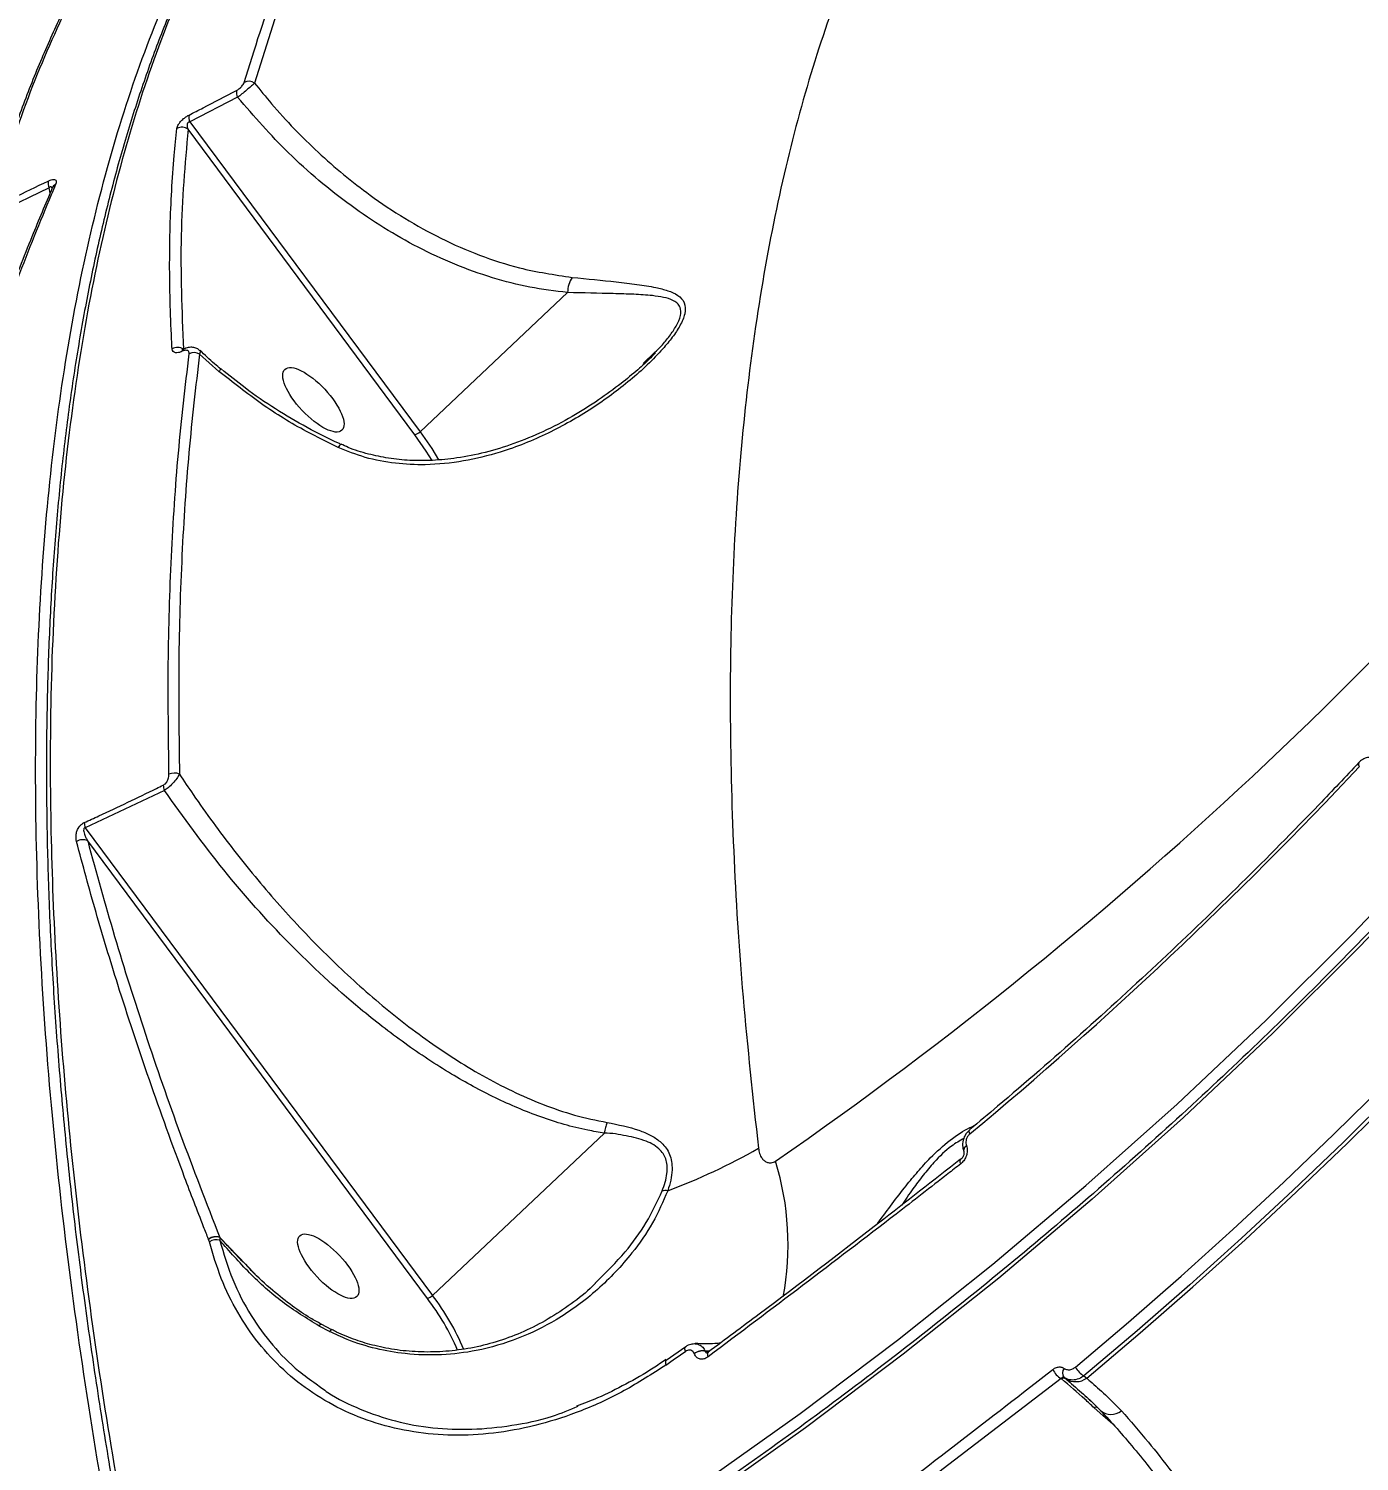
# Model space of a CAD drawing. Header units: millimetres. Extents: x -7245 to 6306, y -6696 to 5973.
# Drawn here: x 1907 to 2055.8, y -2279.6 to -2119.4 of the extents above; entities that cross this region are included whole.
import ezdxf

# ---------------------------------------------------------------- set-up
doc = ezdxf.new("R2010")
doc.units = ezdxf.units.MM
for name, color, linetype in [('DIKOM_ОБЪЕКТ', 7, 'Continuous'), ('DIKOM_РАЗМЕР_ЗОНА', 7, 'Continuous'), ('DIKOM_РАЗМЕР_ОБЪЕКТА', 7, 'Continuous')]:
    doc.layers.add(name, color=color, linetype=linetype)
doc.styles.add('style1', font='arial.ttf', dxfattribs={"width": 0.8})
doc.dimstyles.new('1-50', dxfattribs={"dimtxt": 300, "dimasz": 200, "dimexe": 100, "dimexo": 0, "dimgap": 100, "dimtad": 1, "dimtxsty": 'style1', "dimcen": 200, "dimclrd": 7, "dimclre": 7, "dimclrt": 7, "dimadec": 1, "dimazin": 2, "dimtfac": 1, "dimtmove": 0, "dimatfit": 2, "dimfxl": 0, "dimlwd": 25, "dimlwe": 18, "dimarcsym": 0})

# ---------------------------------------------------------------- blocks, each defined once
blk = doc.blocks.new('*D10')
at = {"layer": 'Defpoints', "color": 0, "transparency": 16777216}
for p in [(-4365.71, 2792.53), (4306.16, 475.6), (4306.16, -5965.27)]:
    blk.add_point(p, dxfattribs=at)
at = {"layer": 'DIKOM_РАЗМЕР_ОБЪЕКТА', "color": 7, "lineweight": 18, "transparency": 16777216}
for p, q in [((-4365.71, 2792.53), (-4365.71, -6065.27)), ((4306.16, 475.6), (4306.16, -6065.27))]:
    blk.add_line(p, q, dxfattribs=at)
at = {"layer": 'DIKOM_РАЗМЕР_ОБЪЕКТА', "color": 7, "lineweight": 25, "transparency": 16777216}
blk.add_line((-4165.71, -5965.27), (4106.16, -5965.27), dxfattribs=at)
at = {"layer": 'DIKOM_РАЗМЕР_ОБЪЕКТА', "color": 7, "transparency": 16777216}
for points in [[(-4165.71, -5931.93), (-4165.71, -5998.6), (-4365.71, -5965.27)], [(4106.16, -5931.93), (4106.16, -5998.6), (4306.16, -5965.27)]]:
    blk.add_solid(points, dxfattribs=at)
at = {"layer": 'DIKOM_РАЗМЕР_ОБЪЕКТА', "color": 7, "transparency": 16777216, "insert": (-85.78, -5712.1), "char_height": 300, "attachment_point": 5, "style": 'style1'}
blk.add_mtext('8650', dxfattribs=at)
blk = doc.blocks.new('*D12')
at = {"layer": 'Defpoints', "color": 0, "transparency": 16777216}
for p in [(-5865.71, 123.34), (6306.18, -91.92), (6306.18, -6596.14)]:
    blk.add_point(p, dxfattribs=at)
at = {"layer": 'DIKOM_РАЗМЕР_ЗОНА', "color": 7, "lineweight": 18, "transparency": 16777216}
for p, q in [((-5865.71, 123.34), (-5865.71, -6696.14)), ((6306.18, -91.92), (6306.18, -6696.14))]:
    blk.add_line(p, q, dxfattribs=at)
at = {"layer": 'DIKOM_РАЗМЕР_ЗОНА', "color": 7, "lineweight": 25, "transparency": 16777216}
blk.add_line((-5665.71, -6596.14), (6106.18, -6596.14), dxfattribs=at)
at = {"layer": 'DIKOM_РАЗМЕР_ЗОНА', "color": 7, "transparency": 16777216}
for points in [[(-5665.71, -6562.81), (-5665.71, -6629.48), (-5865.71, -6596.14)], [(6106.18, -6562.81), (6106.18, -6629.48), (6306.18, -6596.14)]]:
    blk.add_solid(points, dxfattribs=at)
at = {"layer": 'DIKOM_РАЗМЕР_ЗОНА', "color": 7, "transparency": 16777216, "insert": (-71.19, -6342.97), "char_height": 300, "attachment_point": 5, "style": 'style1'}
blk.add_mtext('12150', dxfattribs=at)

msp = doc.modelspace()

# ---------------------------------------------------------------- linework, layer by layer
at = {"layer": 'DIKOM_ОБЪЕКТ', "color": 7, "linetype": 'Continuous', "lineweight": 15}
for p, q in [((1930.349, -2127.047), (1925.017, -2129.804)), ((1925.017, -2129.804), (1950.755, -2164.464)), ((1950.185, -2164.8), (1924.809, -2130.627)), ((1909.279, -2137.167), (1903.666, -2139.866)), ((1909.368, -2137.786), (1909.279, -2137.167)), ((1950.755, -2164.464), (1967.265, -2148.891)), ((1924.31, -2155.224), (1924.301, -2155.229)), ((1975.735, -2156.831), (1977.037, -2155.564)), ((1928.261, -2157.702), (1926.091, -2155.775)), ((1922.156, -2204.586), (1913.312, -2208.773)), ((1913.312, -2208.773), (1952.146, -2261.069)), ((1951.576, -2261.406), (1913.575, -2210.231)), ((1952.146, -2261.069), (1971.381, -2242.925)), ((2011.584, -2244.957), (2011.591, -2244.977)), ((2011.885, -2244.316), (2011.893, -2244.337)), ((2011.247, -2245.861), (2011.259, -2245.851)), ((1927.108, -2254.822), (1927.094, -2254.789)), ((1927.195, -2255.081), (1927.108, -2254.822)), ((1928.347, -2254.586), (1928.366, -2254.613)), ((1928.347, -2254.586), (1932.312, -2258.69)), ((1928.366, -2254.613), (1928.354, -2254.907)), ((1928.366, -2254.613), (1929.118, -2255.407)), ((1970.366, -2259.694), (1970.488, -2259.566)), ((1940.647, -2265.124), (1939.465, -2264.504)), ((1940.874, -2264.916), (1939.696, -2264.288)), ((1980.481, -2266.828), (1978.291, -2268.353)), ((1981.447, -2267.61), (1981.439, -2267.589)), ((1983.178, -2267.289), (1982.664, -2267.3)), ((1982.664, -2267.3), (1982.672, -2267.321)), ((1982.672, -2267.321), (1983.024, -2267.404)), ((1983.004, -2267.449), (1983.017, -2267.439)), ((1978.297, -2268.348), (1978.29, -2268.354)), ((2022.485, -2270.369), (1993.979, -2292.182)), ((2022.541, -2270.417), (2022.485, -2270.369)), ((2025.04, -2270.074), (2025.342, -2270.33)), ((2027.148, -2274.522), (2026.173, -2273.647)), ((2028.261, -2275.463), (2027.148, -2274.522))]:
    msp.add_line(p, q, dxfattribs=at)
at = {"layer": 'DIKOM_ОБЪЕКТ', "color": 7, "linetype": 'Continuous', "lineweight": 15, "flags": 128}
for points in [[(1923.817, -2316.719), (1935.861, -2310.473), (1947.73, -2303.89), (1959.416, -2296.975), (1970.911, -2289.733), (1982.207, -2282.167), (1993.298, -2274.285), (2004.175, -2266.089), (2014.833, -2257.586), (2025.263, -2248.781), (2035.459, -2239.68), (2045.414, -2230.29), (2055.122, -2220.615), (2064.577, -2210.663), (2073.772, -2200.44), (2082.701, -2189.953), (2091.358, -2179.208), (2099.738, -2168.214), (2107.835, -2156.975), (2115.644, -2145.501), (2123.159, -2133.798), (2130.377, -2121.875)], [(2131.395, -2123.012), (2124.156, -2134.971), (2116.617, -2146.708), (2108.785, -2158.217), (2100.663, -2169.49), (2092.258, -2180.518), (2083.575, -2191.294), (2074.619, -2201.813), (2065.396, -2212.067), (2055.913, -2222.049), (2046.176, -2231.753), (2036.191, -2241.172), (2025.964, -2250.3), (2015.502, -2259.132), (2004.813, -2267.661), (1993.902, -2275.88), (1982.778, -2283.787), (1971.447, -2291.376), (1959.918, -2298.64), (1948.197, -2305.575), (1936.292, -2312.178), (1924.212, -2318.443)], [(1952.109, -2167.682), (1951.458, -2166.63), (1950.185, -2164.8)], [(1950.755, -2164.464), (1952.067, -2166.352), (1952.837, -2167.603)], [(2055.782, -2201.488), (2055.792, -2201.476), (2055.793, -2201.476)], [(2024.095, -2269.086), (2030.035, -2264.055), (2035.902, -2258.93), (2041.693, -2253.712), (2047.409, -2248.402), (2053.047, -2243.003), (2058.608, -2237.512), (2064.088, -2231.933), (2069.488, -2226.267)], [(2070.535, -2227.16), (2065.123, -2232.839), (2059.63, -2238.43), (2054.058, -2243.932), (2048.407, -2249.345), (2042.678, -2254.667), (2036.874, -2259.896), (2030.994, -2265.032), (2025.04, -2270.074)], [(2025.342, -2270.33), (2031.327, -2265.264), (2037.237, -2260.104), (2043.072, -2254.848), (2048.829, -2249.5), (2054.508, -2244.06), (2060.108, -2238.53), (2065.628, -2232.909), (2071.066, -2227.2)], [(2012.275, -2243.015), (2012.231, -2242.892), (2012.207, -2242.78), (2012.203, -2242.683), (2012.218, -2242.604), (2012.254, -2242.545), (2012.268, -2242.53)], [(2011.885, -2244.316), (2011.771, -2244.419), (2011.679, -2244.527), (2011.613, -2244.636), (2011.574, -2244.745), (2011.562, -2244.85), (2011.58, -2244.946), (2011.583, -2244.954)], [(2011.893, -2244.337), (2011.779, -2244.44), (2011.687, -2244.548), (2011.621, -2244.657), (2011.581, -2244.766), (2011.57, -2244.87), (2011.588, -2244.967), (2011.593, -2244.981)], [(2011.244, -2246.359), (2011.2, -2246.215), (2011.18, -2246.088), (2011.186, -2245.98), (2011.217, -2245.897), (2011.247, -2245.861)], [(1939.465, -2264.504), (1939.585, -2264.365), (1939.665, -2264.303), (1939.69, -2264.304)], [(1980.451, -2267.34), (1980.415, -2267.212), (1980.397, -2267.095), (1980.398, -2266.994), (1980.418, -2266.912), (1980.456, -2266.851), (1980.481, -2266.829)], [(1983.009, -2267.94), (1982.964, -2267.798), (1982.943, -2267.671), (1982.947, -2267.566), (1982.975, -2267.485), (1983.004, -2267.449)], [(1978.29, -2268.354), (1978.265, -2268.376), (1978.227, -2268.437), (1978.207, -2268.52), (1978.205, -2268.621), (1978.223, -2268.737), (1978.258, -2268.866)]]:
    msp.add_lwpolyline(points, dxfattribs=at)
at = {"layer": 'DIKOM_ОБЪЕКТ', "color": 7, "linetype": 'Continuous', "lineweight": 15}
for centre, radius, start, end in [((1931.432, -2126.493), 1.216, 169.85524, 207.1159), ((1931.596, -2126.38), 1.128, 55.40743, 116.69729), ((1926.124, -2129.263), 1.232, 169.01225, 206.06868), ((1924.112, -2131.491), 1.109, 51.10402, 119.40877), ((1910.539, -2136.547), 1.404, 174.38904, 206.20477), ((1910.209, -2137.419), 0.651, 109.68253, 158.37298), ((1970.571, -2148.959), 3.306, 147.60618, 178.82177), ((1721.003, -1857.421), 472.954, 304.74251, 321.91374), ((1923.63, -2156.168), 1.141, 54.86862, 122.10285), ((1924.453, -2155.495), 0.306, 119.61134, 173.93088), ((1925.473, -2156.814), 1.21, 59.24977, 116.70805), ((1929.86, -2158.953), 2.03, 132.25271, 141.96451), ((1949.854, -2163.589), 1.256, 285.28104, 315.84673), ((1942.145, -2166.41), 0.575, 111.50465, 160.20555), ((1701.196, -1869.588), 486.022, 309.79552, 316.86147), ((2056.171, -2201.645), 0.419, 158.02191, 219.60584), ((1923.278, -2203.991), 1.353, 65.42143, 116.81331), ((1923.616, -2203.966), 1.586, 181.14334, 203.00812), ((1914.785, -2208.188), 1.586, 179.58716, 201.67426), ((1913.014, -2211.297), 1.204, 62.22396, 124.93143), ((1955.104, -2186.169), 67.372, 290.29286, 299.83109), ((1960.118, -2255.387), 31.815, 349.44045, 17.05136), ((1978.274, -2251.408), 2.057, 84.53659, 101.69717), ((1927.899, -2255.785), 1.28, 69.5123, 128.91665), ((1927.916, -2255.786), 1.257, 68.9818, 129.95341), ((1927.972, -2256.313), 1.457, 74.78978, 122.23834), ((1951.246, -2260.195), 1.255, 285.25166, 315.85513), ((1930.445, -2277.588), 26.616, 22.96361, 37.44492), ((1930.096, -2277.906), 27.743, 22.86702, 37.36382), ((1769.64, -1966.704), 367.184, 304.62189, 305.03877), ((1982.378, -2268.83), 1.556, 79.41723, 127.12845), ((1982.386, -2268.85), 1.556, 79.41621, 127.13445), ((2023.446, -2268.57), 2.04, 202.6757, 241.88913), ((2023.481, -2269.743), 0.839, 142.89861, 218.00913), ((2026.016, -2268.194), 2.117, 204.8978, 242.57309), ((2022.775, -2270.769), 0.422, 58.09836, 123.57614), ((2024.11, -2268.599), 2.125, 238.45767, 305.45648), ((2026.412, -2274.042), 0.461, 74.79527, 121.1886), ((2028.079, -2272.504), 1.876, 230.63093, 307.49492), ((2027.41, -2274.966), 0.515, 96.17798, 120.57292)]:
    msp.add_arc(centre, radius, start, end, dxfattribs=at)
for centre in [(1938.831, -2160.888), (1940.498, -2257.808)]:
    msp.add_ellipse(centre, major_axis=(-3.188, 3.408), ratio=0.3710053, dxfattribs=at)
for points, knots in [([(2025.64, -2074.423), (2025.299, -2074.656), (2022.428, -2076.622), (2017.593, -2081.46), (2011.34, -2088.843), (2005.879, -2097.252), (2001.109, -2106.431), (1996.908, -2116.657), (1993.312, -2127.923), (1990.349, -2140.213), (1988.099, -2153.174), (1986.539, -2166.72), (1985.634, -2180.764), (1985.355, -2195.605), (1985.746, -2211.236), (1986.76, -2227.577), (1987.999, -2238.937), (1988.618, -2244.614)], [0, 0, 0, 0, 0.0100145, 0.0842908, 0.1585674, 0.2283289, 0.2981452, 0.3679083, 0.4397027, 0.5115564, 0.5833529, 0.6518533, 0.7204029, 0.7889036, 0.8592499, 0.92965, 1, 1, 1, 1]), ([(1931.089, -2125.373), (1932.255, -2121.619), (1934.587, -2114.111), (1938.904, -2103.943), (1943.772, -2094.533), (1947.551, -2089.064), (1949.441, -2086.329)], [0, 0, 0, 0, 0.2486135, 0.4972317, 0.7486182, 1, 1, 1, 1]), ([(1950.554, -2086.455), (1948.687, -2089.156), (1944.955, -2094.557), (1940.103, -2103.903), (1935.768, -2114.081), (1933.413, -2121.662), (1932.236, -2125.452)], [0, 0, 0, 0, 0.2486174, 0.4972314, 0.7486161, 1, 1, 1, 1]), ([(1940.694, -2087.708), (1939.892, -2088.625), (1938.003, -2090.788), (1935.213, -2094.51), (1932.293, -2098.827), (1929.533, -2103.428), (1926.928, -2108.305), (1924.481, -2113.454), (1922.202, -2118.857), (1920.101, -2124.494), (1918.183, -2130.348), (1916.447, -2136.419), (1914.894, -2142.706), (1913.521, -2149.214), (1912.328, -2155.941), (1911.314, -2162.891), (1910.48, -2170.065), (1909.824, -2177.465), (1909.348, -2185.095), (1909.051, -2192.952), (1908.934, -2201.013), (1908.998, -2209.246), (1909.244, -2217.623), (1909.671, -2226.137), (1910.277, -2234.791), (1911.064, -2243.588), (1912.03, -2252.532), (1913.175, -2261.622), (1914.501, -2270.865), (1916.007, -2280.26), (1917.693, -2289.811), (1919.567, -2299.524), (1921.456, -2308.673), (1922.801, -2314.629), (1923.394, -2317.256)], [0, 0, 0, 0, 0.0231611, 0.0545919, 0.0861076, 0.1177409, 0.1495263, 0.1814959, 0.2135462, 0.2454622, 0.2772315, 0.308889, 0.3404679, 0.3720033, 0.4035298, 0.435078, 0.4666768, 0.4983589, 0.530162, 0.5621207, 0.5942021, 0.6261996, 0.6580172, 0.6897031, 0.7212945, 0.7528271, 0.7843362, 0.8158578, 0.8474164, 0.879047, 0.9107883, 0.9426728, 0.9747157, 1, 1, 1, 1]), ([(1941.011, -2087.631), (1939.289, -2089.628), (1935.318, -2094.234), (1929.916, -2102.805), (1924.739, -2112.977), (1920.347, -2124.144), (1916.697, -2136.18), (1913.735, -2149.293), (1911.5, -2163.482), (1910.019, -2178.72), (1909.354, -2193.999), (1909.376, -2209.129), (1909.958, -2223.95), (1911.104, -2239.342), (1912.818, -2255.271), (1915.08, -2271.564), (1917.876, -2288.138), (1920.805, -2303.171), (1922.945, -2312.798), (1923.817, -2316.719)], [0, 0, 0, 0, 0.0504778, 0.1164314, 0.1823315, 0.2463716, 0.3104617, 0.3745018, 0.4404027, 0.5063561, 0.5722562, 0.6279906, 0.6837919, 0.7395917, 0.7959206, 0.8522516, 0.9071602, 0.9621955, 1, 1, 1, 1]), ([(1921.971, -2316.61), (1921.106, -2312.693), (1918.775, -2302.142), (1915.561, -2285.305), (1912.515, -2266.281), (1910.18, -2247.637), (1908.582, -2229.448), (1907.749, -2211.792), (1907.697, -2195.058), (1908.41, -2179.28), (1909.851, -2164.475), (1912.045, -2150.398), (1915.017, -2137.134), (1918.775, -2124.75), (1923.233, -2113.509), (1928.381, -2103.464), (1933.712, -2095.029), (1937.648, -2090.435), (1939.403, -2088.386)], [0, 0, 0, 0, 0.0379037, 0.1021125, 0.1663711, 0.23058, 0.2966556, 0.3627828, 0.4288568, 0.4930665, 0.5573248, 0.6215345, 0.6876088, 0.7537363, 0.8198103, 0.8840189, 0.9482767, 1, 1, 1, 1]), ([(1921.092, -2100.345), (1920.221, -2101.537), (1918.335, -2104.118), (1915.633, -2108.407), (1912.951, -2113.136), (1910.447, -2118.12), (1908.115, -2123.347), (1905.958, -2128.835), (1904.081, -2134.18), (1903.005, -2137.808), (1902.525, -2139.428)], [0, 0, 0, 0, 0.1119825, 0.2426322, 0.3732214, 0.50348, 0.6334544, 0.7637394, 0.894486, 1, 1, 1, 1]), ([(1921.409, -2100.065), (1919.531, -2102.753), (1915.774, -2108.128), (1910.886, -2117.439), (1906.514, -2127.582), (1904.136, -2135.143), (1902.947, -2138.923)], [0, 0, 0, 0, 0.2486162, 0.4972319, 0.7486143, 1, 1, 1, 1]), ([(2131.249, -2122.642), (2130.111, -2124.563), (2126.809, -2130.136), (2121.152, -2139.224), (2114.197, -2149.84), (2106.997, -2160.263), (2099.56, -2170.489), (2091.886, -2180.512), (2083.982, -2190.326), (2075.853, -2199.926), (2067.501, -2209.308), (2058.931, -2218.464), (2050.149, -2227.391), (2041.159, -2236.084), (2031.966, -2244.538), (2022.575, -2252.75), (2012.991, -2260.713), (2003.218, -2268.423), (1993.264, -2275.878), (1983.134, -2283.072), (1972.83, -2290.001), (1962.362, -2296.662), (1951.733, -2303.052), (1940.949, -2309.164), (1931.787, -2314.066), (1926.203, -2316.891), (1924.303, -2317.853)], [0, 0, 0, 0, 0.0228189, 0.0662164, 0.1096121, 0.1530109, 0.1964107, 0.239808, 0.2832074, 0.326608, 0.3700077, 0.4134065, 0.4568064, 0.5002072, 0.543607, 0.5870092, 0.6304099, 0.6738107, 0.7172118, 0.7606141, 0.8040153, 0.8474173, 0.8908191, 0.9342214, 0.9776232, 1, 1, 1, 1]), ([(1924.914, -2129.028), (1925.448, -2128.758), (1927.227, -2127.857), (1928.996, -2126.929), (1930.234, -2126.279)], [0, 0, 0, 0, 0.2996485, 1, 1, 1, 1]), ([(1930.234, -2126.279), (1930.282, -2126.251), (1930.405, -2126.183), (1930.617, -2126.024), (1930.833, -2125.813), (1931.01, -2125.578), (1931.061, -2125.446), (1931.089, -2125.373)], [0, 0, 0, 0, 0.1208079, 0.3075427, 0.5231836, 0.7376253, 1, 1, 1, 1]), ([(1932.236, -2125.452), (1932.138, -2125.547), (1931.941, -2125.739), (1931.481, -2126.141), (1930.971, -2126.565), (1930.585, -2126.869), (1930.39, -2127.017), (1930.349, -2127.047)], [0, 0, 0, 0, 0.2434938, 0.4874819, 0.7198079, 0.941897, 1, 1, 1, 1]), ([(1932.236, -2125.452), (1932.865, -2126.226), (1935.097, -2128.974), (1939.31, -2133.331), (1944.372, -2137.532), (1949.024, -2140.641), (1953.116, -2142.906), (1957.403, -2144.769), (1962.295, -2146.378), (1965.801, -2146.896), (1967.779, -2147.188)], [0, 0, 0, 0, 0.0672768, 0.2386157, 0.4121748, 0.5212158, 0.6302471, 0.7425214, 0.8547816, 1, 1, 1, 1]), ([(1967.265, -2148.891), (1965.851, -2148.716), (1963.023, -2148.367), (1958.803, -2147.273), (1954.628, -2145.785), (1950.575, -2143.903), (1946.702, -2141.699), (1942.991, -2139.197), (1939.422, -2136.384), (1935.068, -2132.475), (1932.196, -2129.172), (1930.349, -2127.047)], [0, 0, 0, 0, 0.1006489, 0.2013177, 0.3052432, 0.40918, 0.5096378, 0.6101004, 0.7126656, 0.8152375, 1, 1, 1, 1]), ([(1923.568, -2130.524), (1923.602, -2130.39), (1923.66, -2130.167), (1923.948, -2129.771), (1924.278, -2129.443), (1924.624, -2129.187), (1924.828, -2129.075), (1924.914, -2129.028)], [0, 0, 0, 0, 0.303828, 0.50236, 0.7017184, 0.8732192, 1, 1, 1, 1]), ([(1925.017, -2129.804), (1924.98, -2129.807), (1924.918, -2129.811), (1924.836, -2129.852), (1924.779, -2129.906), (1924.734, -2129.979), (1924.697, -2130.109), (1924.7, -2130.34), (1924.766, -2130.514), (1924.809, -2130.627)], [0, 0, 0, 0, 0.1043821, 0.1738614, 0.2298273, 0.3046649, 0.3966763, 0.6086325, 1, 1, 1, 1]), ([(1923.023, -2155.202), (1923.003, -2154.84), (1922.903, -2153.031), (1922.726, -2148.392), (1922.733, -2141.463), (1923.087, -2135.1), (1923.462, -2131.533), (1923.568, -2130.524)], [0, 0, 0, 0, 0.0413791, 0.2068656, 0.5381455, 0.8694267, 1, 1, 1, 1]), ([(1924.809, -2130.627), (1924.466, -2134.521), (1923.779, -2142.32), (1924.117, -2150.925), (1924.286, -2155.235)], [0, 0, 0, 0, 0.4991709, 1, 1, 1, 1]), ([(1903.54, -2139.105), (1904.101, -2138.84), (1905.975, -2137.957), (1907.837, -2137.047), (1909.142, -2136.409)], [0, 0, 0, 0, 0.2996394, 1, 1, 1, 1]), ([(1909.142, -2136.409), (1909.256, -2136.359), (1909.486, -2136.257), (1909.768, -2136.211), (1909.966, -2136.257), (1910.07, -2136.391), (1910.073, -2136.585), (1910.014, -2136.742), (1909.99, -2136.806)], [0, 0, 0, 0, 0.164292, 0.3291983, 0.489863, 0.661709, 0.8615144, 1, 1, 1, 1]), ([(1909.62, -2137.186), (1908.851, -2138.99), (1907.146, -2142.998), (1904.635, -2149.502), (1902.077, -2156.652), (1900.125, -2162.458), (1899.064, -2165.956), (1898.774, -2166.91)], [0, 0, 0, 0, 0.1956034, 0.4343283, 0.6726523, 0.9106947, 1, 1, 1, 1]), ([(1909.99, -2136.806), (1909.828, -2137.186), (1909.016, -2139.087), (1906.942, -2144.121), (1903.886, -2152.17), (1901.126, -2160.239), (1899.602, -2165.108), (1899.171, -2166.484)], [0, 0, 0, 0, 0.0413738, 0.2068772, 0.538158, 0.8694239, 1, 1, 1, 1]), ([(1909.558, -2137.159), (1909.556, -2137.151), (1909.546, -2137.119), (1909.518, -2137.086), (1909.478, -2137.06), (1909.434, -2137.052), (1909.383, -2137.071), (1909.329, -2137.108), (1909.297, -2137.146), (1909.279, -2137.167)], [0, 0, 0, 0, 0.0682402, 0.2674044, 0.3935438, 0.5415013, 0.6815058, 0.8313394, 1, 1, 1, 1]), ([(1967.779, -2147.188), (1969.464, -2147.355), (1972.018, -2147.61), (1975.056, -2147.961), (1976.98, -2148.268), (1978.513, -2148.654), (1979.664, -2149.158), (1980.442, -2149.964), (1980.495, -2151.184), (1979.897, -2152.565), (1979.009, -2153.897), (1977.79, -2155.376), (1976.214, -2156.993), (1973.621, -2159.292), (1969.981, -2161.973), (1965.11, -2164.738), (1960.264, -2166.686), (1955.627, -2167.826), (1951.676, -2168.234), (1947.968, -2168.059), (1944.654, -2167.449), (1942.599, -2166.618), (1941.603, -2166.216)], [0, 0, 0, 0, 0.086694, 0.1313996, 0.1760738, 0.208201, 0.240903, 0.2744243, 0.308252, 0.3377405, 0.3650562, 0.3930397, 0.4328758, 0.4727622, 0.5545479, 0.6396968, 0.7264174, 0.7889997, 0.8528488, 0.9020934, 0.9525915, 1, 1, 1, 1]), ([(1977.037, -2155.564), (1977.285, -2155.332), (1977.899, -2154.757), (1978.684, -2153.754), (1979.482, -2152.598), (1979.986, -2151.441), (1979.957, -2150.741), (1979.676, -2150.154), (1979.112, -2149.725), (1978.022, -2149.402), (1976.562, -2149.193), (1974.689, -2149.069), (1971.605, -2148.989), (1969.011, -2148.931), (1967.265, -2148.891)], [0, 0, 0, 0, 0.0410276, 0.1018838, 0.1639312, 0.2313136, 0.2974654, 0.310092, 0.3889789, 0.4627758, 0.5381737, 0.6518511, 0.765616, 1, 1, 1, 1]), ([(1924.148, -2155.463), (1924.007, -2155.52), (1923.725, -2155.634), (1923.377, -2155.635), (1923.101, -2155.515), (1923.05, -2155.311), (1923.023, -2155.202)], [0, 0, 0, 0, 0.232256, 0.4640502, 0.7141139, 1, 1, 1, 1]), ([(1924.309, -2155.224), (1924.301, -2155.228), (1924.234, -2155.263), (1924.14, -2155.288), (1924.124, -2155.291), (1924.116, -2155.292)], [0, 0, 0, 0, 0.0625408, 0.5223052, 1, 1, 1, 1]), ([(1924.929, -2155.734), (1924.932, -2155.697), (1924.94, -2155.575), (1924.867, -2155.426), (1924.688, -2155.341), (1924.443, -2155.345), (1924.247, -2155.423), (1924.148, -2155.463)], [0, 0, 0, 0, 0.1045363, 0.3454574, 0.5760526, 0.7877513, 1, 1, 1, 1]), ([(1926.104, -2155.379), (1926.066, -2155.336), (1925.925, -2155.173), (1925.562, -2155.038), (1925.077, -2154.99), (1924.651, -2155.064), (1924.394, -2155.199), (1924.309, -2155.244)], [0, 0, 0, 0, 0.0865025, 0.327619, 0.5714356, 0.8575538, 1, 1, 1, 1]), ([(1926.116, -2155.373), (1926.144, -2155.421), (1926.194, -2155.505), (1926.122, -2155.694), (1926.091, -2155.775)], [0, 0, 0, 0, 0.5694072, 1, 1, 1, 1]), ([(1928.483, -2157.464), (1928.241, -2157.261), (1927.434, -2156.584), (1926.674, -2155.855), (1926.142, -2155.345)], [0, 0, 0, 0, 0.3003674, 1, 1, 1, 1]), ([(1977.086, -2155.625), (1976.916, -2155.811), (1976.323, -2156.459), (1975.035, -2157.618), (1973.092, -2159.209), (1970.663, -2160.986), (1967.758, -2162.818), (1964.592, -2164.474), (1961.327, -2165.819), (1958.105, -2166.805), (1955.052, -2167.411), (1952.229, -2167.698), (1949.659, -2167.701), (1947.252, -2167.464), (1944.939, -2166.973), (1943.162, -2166.439), (1942.2, -2165.969), (1941.948, -2165.846)], [0, 0, 0, 0, 0.0213559, 0.0743673, 0.1382039, 0.2200672, 0.3110799, 0.4069005, 0.4977317, 0.5837969, 0.6657709, 0.7356183, 0.7998763, 0.860718, 0.9181126, 0.9785877, 1, 1, 1, 1]), ([(1922.667, -2202.783), (1922.614, -2198.621), (1922.509, -2190.295), (1922.891, -2178.333), (1923.637, -2166.735), (1924.499, -2159.401), (1924.929, -2155.734)], [0, 0, 0, 0, 0.2491302, 0.4982418, 0.7491229, 1, 1, 1, 1]), ([(1926.091, -2155.775), (1925.664, -2159.411), (1924.811, -2166.684), (1924.065, -2178.233), (1923.68, -2190.204), (1923.787, -2198.575), (1923.841, -2202.76)], [0, 0, 0, 0, 0.2491173, 0.4982375, 0.749124, 1, 1, 1, 1]), ([(1941.603, -2166.216), (1940.413, -2165.636), (1937.461, -2164.197), (1932.939, -2161.417), (1929.826, -2158.945), (1928.261, -2157.702)], [0, 0, 0, 0, 0.2512899, 0.6234797, 1, 1, 1, 1]), ([(1941.93, -2165.879), (1941.864, -2165.85), (1940.567, -2165.286), (1938.089, -2164.018), (1934.564, -2161.939), (1931.347, -2159.75), (1929.391, -2158.154), (1928.508, -2157.433)], [0, 0, 0, 0, 0.0137387, 0.2683899, 0.5254772, 0.7857727, 1, 1, 1, 1]), ([(2055.794, -2201.474), (2054.305, -2203.049), (2049.985, -2207.621), (2042.67, -2215.014), (2033.787, -2223.572), (2024.696, -2231.887), (2017.486, -2238.162), (2013.306, -2241.661), (2012.269, -2242.53)], [0, 0, 0, 0, 0.1082734, 0.3141965, 0.5201214, 0.7260539, 0.9319785, 1, 1, 1, 1]), ([(2056.98, -2200.905), (2056.951, -2200.902), (2056.74, -2200.878), (2056.348, -2201.046), (2055.977, -2201.257), (2055.828, -2201.45), (2055.802, -2201.484)], [0, 0, 0, 0, 0.064444, 0.4753478, 0.9071083, 1, 1, 1, 1]), ([(1922.03, -2203.997), (1922.083, -2203.967), (1922.193, -2203.904), (1922.356, -2203.743), (1922.499, -2203.531), (1922.644, -2203.188), (1922.658, -2202.947), (1922.667, -2202.783)], [0, 0, 0, 0, 0.1213007, 0.2522963, 0.4117221, 0.5993957, 1, 1, 1, 1]), ([(1923.841, -2202.76), (1923.755, -2202.918), (1923.582, -2203.235), (1923.12, -2203.784), (1922.611, -2204.263), (1922.294, -2204.488), (1922.156, -2204.586)], [0, 0, 0, 0, 0.2828891, 0.5675503, 0.8112688, 1, 1, 1, 1]), ([(1923.841, -2202.76), (1924.35, -2203.523), (1926.286, -2206.422), (1929.857, -2211.288), (1934.714, -2217.169), (1939.894, -2222.692), (1945.437, -2227.842), (1951.358, -2232.531), (1957.694, -2236.625), (1963.317, -2239.34), (1968.025, -2240.976), (1970.469, -2241.478), (1971.691, -2241.728)], [0, 0, 0, 0, 0.0419928, 0.1595278, 0.2774997, 0.3953135, 0.5131259, 0.6338775, 0.7545669, 0.8758711, 0.9379528, 1, 1, 1, 1]), ([(1913.2, -2208.176), (1913.742, -2207.929), (1916.452, -2206.69), (1919.393, -2205.289), (1921.784, -2204.118), (1922.03, -2203.997)], [0, 0, 0, 0, 0.1831448, 0.9159099, 1, 1, 1, 1]), ([(1971.381, -2242.925), (1970.759, -2242.82), (1968.359, -2242.413), (1964.241, -2241.207), (1959.154, -2239.055), (1954.072, -2236.28), (1949.022, -2232.945), (1942.871, -2228.171), (1936.001, -2221.791), (1928.652, -2213.617), (1924.32, -2207.594), (1922.156, -2204.586)], [0, 0, 0, 0, 0.0310703, 0.1198393, 0.2089529, 0.2979261, 0.3968247, 0.495741, 0.663629, 0.8319677, 1, 1, 1, 1]), ([(1912.324, -2210.31), (1912.282, -2210.039), (1912.223, -2209.654), (1912.388, -2209.055), (1912.589, -2208.68), (1912.85, -2208.393), (1913.053, -2208.249), (1913.169, -2208.191), (1913.2, -2208.176)], [0, 0, 0, 0, 0.4030586, 0.5732717, 0.7450425, 0.8533499, 0.9616802, 1, 1, 1, 1]), ([(1913.312, -2208.773), (1913.298, -2208.773), (1913.27, -2208.773), (1913.226, -2208.782), (1913.194, -2208.801), (1913.167, -2208.829), (1913.142, -2208.868), (1913.107, -2208.995), (1913.134, -2209.212), (1913.227, -2209.526), (1913.377, -2209.875), (1913.51, -2210.114), (1913.575, -2210.231)], [0, 0, 0, 0, 0.02541, 0.0517959, 0.0783047, 0.0864445, 0.1150788, 0.1527821, 0.3032203, 0.4907062, 0.7492393, 1, 1, 1, 1]), ([(1927.094, -2254.789), (1926.912, -2254.326), (1925.999, -2252.009), (1923.699, -2246.02), (1920.408, -2236.931), (1917.15, -2227.07), (1914.456, -2218.194), (1913.035, -2212.938), (1912.324, -2210.31)], [0, 0, 0, 0, 0.0299865, 0.1499454, 0.3900607, 0.630165, 0.8150822, 1, 1, 1, 1]), ([(1913.575, -2210.231), (1914.545, -2213.771), (1916.484, -2220.85), (1919.984, -2231.832), (1923.876, -2243.049), (1926.856, -2250.74), (1928.347, -2254.586)], [0, 0, 0, 0, 0.2492736, 0.4985374, 0.7492706, 1, 1, 1, 1]), ([(1971.691, -2241.728), (1971.679, -2241.758), (1971.605, -2241.932), (1971.473, -2242.321), (1971.416, -2242.707), (1971.385, -2242.919)], [0, 0, 0, 0, 0.0847685, 0.4973107, 1, 1, 1, 1]), ([(1971.691, -2241.728), (1972.917, -2241.975), (1974.63, -2242.32), (1976.539, -2243.117), (1977.746, -2243.881), (1978.71, -2245.048), (1979.086, -2246.87), (1978.791, -2248.387), (1978.503, -2249.257), (1978.47, -2249.36)], [0, 0, 0, 0, 0.2865219, 0.400274, 0.5162959, 0.657471, 0.799393, 0.9763584, 1, 1, 1, 1]), ([(2001.849, -2253.155), (2001.934, -2253.042), (2002.481, -2252.31), (2003.568, -2250.83), (2005.01, -2248.954), (2006.438, -2247.218), (2008.056, -2245.434), (2010.045, -2243.635), (2011.784, -2242.493), (2012.649, -2242.129), (2012.844, -2242.047)], [0, 0, 0, 0, 0.0287126, 0.1849997, 0.3411114, 0.4634102, 0.5855081, 0.7661897, 0.94731, 1, 1, 1, 1]), ([(1971.385, -2242.919), (1971.385, -2242.92), (1971.384, -2242.922), (1971.382, -2242.924), (1971.381, -2242.925), (1971.381, -2242.925)], [0, 0, 0, 0, 0.3632089, 0.8035033, 1, 1, 1, 1]), ([(1977.857, -2249.393), (1978.079, -2248.739), (1978.481, -2247.559), (1978.41, -2245.918), (1977.615, -2244.601), (1976.01, -2243.714), (1973.857, -2243.217), (1972.21, -2242.919), (1971.386, -2242.919), (1971.385, -2242.919)], [0, 0, 0, 0, 0.1595603, 0.2875306, 0.4150521, 0.5934578, 0.7962025, 0.9997246, 1, 1, 1, 1]), ([(2011.616, -2243.517), (2011.148, -2243.776), (2010.021, -2244.401), (2008.419, -2245.971), (2007.013, -2247.641), (2005.81, -2249.26), (2005.064, -2250.368), (2004.661, -2250.967)], [0, 0, 0, 0, 0.1804495, 0.4349926, 0.6093375, 0.7887417, 1, 1, 1, 1]), ([(2012.274, -2242.54), (2012.118, -2242.689), (2011.779, -2243.013), (2011.491, -2243.713), (2011.41, -2244.407), (2011.552, -2244.796), (2011.607, -2244.945)], [0, 0, 0, 0, 0.2418032, 0.5240375, 0.8171723, 1, 1, 1, 1]), ([(2012.275, -2243.015), (2012.273, -2243.016), (2012.192, -2243.081), (2012.051, -2243.24), (2011.915, -2243.496), (2011.834, -2243.772), (2011.81, -2244.051), (2011.861, -2244.23), (2011.885, -2244.316)], [0, 0, 0, 0, 0.0043384, 0.2197248, 0.4356364, 0.5683434, 0.7941428, 1, 1, 1, 1]), ([(1988.618, -2244.614), (1988.653, -2244.816), (1988.727, -2245.236), (1988.973, -2245.71), (1989.284, -2246.033), (1989.624, -2246.216), (1989.967, -2246.264), (1990.286, -2246.204), (1990.455, -2246.105), (1990.535, -2246.058)], [0, 0, 0, 0, 0.194328, 0.4035959, 0.5538342, 0.690971, 0.8350404, 0.9218794, 1, 1, 1, 1]), ([(2011.893, -2244.337), (2011.919, -2244.422), (2011.988, -2244.644), (2011.986, -2245.069), (2011.854, -2245.563), (2011.601, -2246.027), (2011.363, -2246.248), (2011.244, -2246.359)], [0, 0, 0, 0, 0.1343149, 0.3469628, 0.5631909, 0.7816647, 1, 1, 1, 1]), ([(2011.591, -2244.98), (2011.596, -2244.992), (2011.605, -2245.016), (2011.616, -2245.117), (2011.604, -2245.259), (2011.557, -2245.431), (2011.474, -2245.607), (2011.364, -2245.759), (2011.292, -2245.821), (2011.257, -2245.851)], [0, 0, 0, 0, 0.1249101, 0.2567041, 0.3877214, 0.5364767, 0.6884267, 0.8462738, 1, 1, 1, 1]), ([(2011.234, -2245.842), (2008.183, -2248.228), (2000.76, -2254.036), (1991.333, -2261.229), (1984.902, -2266.008), (1982.99, -2267.429)], [0, 0, 0, 0, 0.3289313, 0.8004468, 1, 1, 1, 1]), ([(2011.244, -2246.359), (2010.764, -2246.733), (2008.366, -2248.608), (1999.057, -2255.846), (1990.051, -2262.633), (1983.009, -2267.94)], [0, 0, 0, 0, 0.0517064, 0.2585523, 1, 1, 1, 1]), ([(1978.47, -2249.36), (1977.946, -2250.575), (1976.886, -2253.036), (1974.225, -2256.8), (1970.689, -2260.57), (1966.361, -2263.748), (1961.769, -2266.006), (1957.435, -2267.283), (1953.158, -2267.813), (1949.371, -2267.709), (1945.807, -2267.089), (1942.962, -2266.213), (1941.291, -2265.427), (1940.647, -2265.124)], [0, 0, 0, 0, 0.0889047, 0.180124, 0.3049743, 0.4334652, 0.5379149, 0.6451621, 0.7294103, 0.8158743, 0.8847853, 0.9555241, 1, 1, 1, 1]), ([(1970.488, -2259.566), (1971.595, -2258.476), (1973.654, -2256.449), (1976.168, -2252.988), (1977.294, -2250.59), (1977.857, -2249.393)], [0, 0, 0, 0, 0.3680931, 0.6844632, 1, 1, 1, 1]), ([(1939.465, -2264.504), (1938.065, -2263.64), (1935.263, -2261.912), (1931.616, -2258.619), (1929.446, -2256.149), (1928.354, -2254.907)], [0, 0, 0, 0, 0.3317186, 0.663835, 1, 1, 1, 1]), ([(1928.354, -2254.907), (1928.799, -2256.4), (1929.689, -2259.386), (1931.73, -2263.302), (1934.228, -2266.7), (1936.684, -2269.26), (1938.469, -2270.502), (1939.139, -2270.968)], [0, 0, 0, 0, 0.2264874, 0.452978, 0.6629343, 0.8735613, 1, 1, 1, 1]), ([(1978.258, -2268.866), (1976.714, -2269.864), (1973.626, -2271.859), (1968.883, -2274.034), (1964.169, -2275.588), (1959.542, -2276.505), (1954.979, -2276.822), (1950.551, -2276.511), (1946.319, -2275.605), (1942.347, -2274.123), (1938.705, -2272.069), (1935.44, -2269.499), (1932.613, -2266.472), (1930.287, -2263.022), (1928.418, -2259.248), (1927.602, -2256.469), (1927.195, -2255.081)], [0, 0, 0, 0, 0.0751115, 0.150218, 0.2212858, 0.2925808, 0.3636455, 0.4347712, 0.506125, 0.5772524, 0.6483413, 0.7196625, 0.7907498, 0.8604286, 0.9303189, 1, 1, 1, 1]), ([(1929.118, -2255.407), (1929.464, -2255.775), (1930.503, -2256.882), (1931.577, -2257.956), (1932.294, -2258.672)], [0, 0, 0, 0, 0.3327834, 1, 1, 1, 1]), ([(1939.7, -2264.288), (1939.297, -2264.07), (1938.18, -2263.467), (1936.365, -2262.217), (1934.147, -2260.445), (1932.437, -2258.912), (1931.526, -2257.908), (1931.355, -2257.72)], [0, 0, 0, 0, 0.1275022, 0.3525875, 0.6175261, 0.9283436, 1, 1, 1, 1]), ([(1970.394, -2259.714), (1970.199, -2259.908), (1969.255, -2260.845), (1967.382, -2262.269), (1964.795, -2263.944), (1962.088, -2265.287), (1959.31, -2266.313), (1956.499, -2267.003), (1953.69, -2267.377), (1950.931, -2267.446), (1948.26, -2267.23), (1945.803, -2266.77), (1943.529, -2266.075), (1941.918, -2265.452), (1941.07, -2264.983), (1940.896, -2264.887)], [0, 0, 0, 0, 0.0266871, 0.1289809, 0.2290064, 0.3266373, 0.421419, 0.5135904, 0.6018358, 0.6871064, 0.7685573, 0.8460678, 0.9120943, 0.9819635, 1, 1, 1, 1]), ([(1940.647, -2265.124), (1940.659, -2265.108), (1940.735, -2265.007), (1940.831, -2264.904), (1940.854, -2264.937), (1940.862, -2264.949)], [0, 0, 0, 0, 0.1084496, 0.6736001, 1, 1, 1, 1]), ([(1981.439, -2267.589), (1981.434, -2267.576), (1981.397, -2267.477), (1981.29, -2267.322), (1981.108, -2267.21), (1980.896, -2267.173), (1980.679, -2267.204), (1980.522, -2267.298), (1980.451, -2267.34)], [0, 0, 0, 0, 0.0343038, 0.252436, 0.4705321, 0.5980606, 0.8194332, 1, 1, 1, 1]), ([(1981.588, -2266.497), (1981.405, -2266.507), (1981.026, -2266.528), (1980.645, -2266.684), (1980.488, -2266.826), (1980.481, -2266.832)], [0, 0, 0, 0, 0.4700337, 0.9786046, 1, 1, 1, 1]), ([(1983.009, -2267.94), (1982.876, -2268.023), (1982.61, -2268.188), (1982.192, -2268.236), (1981.825, -2268.124), (1981.574, -2267.892), (1981.482, -2267.689), (1981.447, -2267.61)], [0, 0, 0, 0, 0.2183659, 0.4367545, 0.6529502, 0.8658508, 1, 1, 1, 1]), ([(1984.363, -2266.406), (1984.16, -2266.428), (1983.283, -2266.526), (1982.305, -2266.484), (1981.553, -2266.451)], [0, 0, 0, 0, 0.2312829, 1, 1, 1, 1]), ([(1981.557, -2266.497), (1981.565, -2266.496), (1981.673, -2266.473), (1981.938, -2266.56), (1982.32, -2266.757), (1982.558, -2267.076), (1982.652, -2267.274), (1982.664, -2267.3)], [0, 0, 0, 0, 0.0173783, 0.228055, 0.5878735, 0.9446444, 1, 1, 1, 1]), ([(1982.672, -2267.321), (1982.682, -2267.347), (1982.71, -2267.413), (1982.788, -2267.487), (1982.868, -2267.505), (1982.9, -2267.512)], [0, 0, 0, 0, 0.2719689, 0.7063238, 1, 1, 1, 1]), ([(1983.015, -2267.437), (1983.006, -2267.445), (1982.956, -2267.487), (1982.894, -2267.51), (1982.857, -2267.514), (1982.869, -2267.514), (1982.87, -2267.514)], [0, 0, 0, 0, 0.1029686, 0.5231306, 0.9702175, 1, 1, 1, 1]), ([(1978.248, -2268.262), (1977.785, -2268.584), (1976.326, -2269.602), (1973.774, -2271.037), (1970.903, -2272.475), (1969.05, -2273.176), (1968.264, -2273.473)], [0, 0, 0, 0, 0.1444437, 0.4551051, 0.7688393, 1, 1, 1, 1]), ([(1993.081, -2291.152), (1993.573, -2290.782), (1996.034, -2288.934), (2005.618, -2281.708), (2014.556, -2274.785), (2021.564, -2269.356)], [0, 0, 0, 0, 0.0512278, 0.2561272, 1, 1, 1, 1]), ([(2021.564, -2269.356), (2021.597, -2269.332), (2021.754, -2269.216), (2022.058, -2269.083), (2022.467, -2269.057), (2022.697, -2269.177), (2022.812, -2269.236)], [0, 0, 0, 0, 0.0810658, 0.3910775, 0.6952786, 1, 1, 1, 1]), ([(2022.812, -2269.236), (2022.927, -2269.296), (2023.156, -2269.416), (2023.565, -2269.388), (2023.882, -2269.251), (2024.05, -2269.12), (2024.095, -2269.086)], [0, 0, 0, 0, 0.2954206, 0.590349, 0.8902158, 1, 1, 1, 1]), ([(1939.139, -2270.968), (1939.567, -2271.295), (1941.07, -2272.441), (1944.045, -2273.866), (1947.973, -2275.224), (1952.167, -2275.977), (1956.539, -2276.146), (1961.023, -2275.681), (1965.03, -2274.892), (1967.489, -2273.868), (1968.451, -2273.468)], [0, 0, 0, 0, 0.0564734, 0.1983895, 0.3407714, 0.4826875, 0.6245943, 0.7669503, 0.9088516, 1, 1, 1, 1]), ([(2022.82, -2270.26), (2022.786, -2270.244), (2022.715, -2270.211), (2022.606, -2270.245), (2022.53, -2270.308), (2022.493, -2270.358), (2022.485, -2270.369)], [0, 0, 0, 0, 0.2860151, 0.5895142, 0.9133473, 1, 1, 1, 1]), ([(2026.173, -2273.647), (2025.831, -2273.328), (2024.654, -2272.232), (2023.418, -2271.17), (2022.541, -2270.417)], [0, 0, 0, 0, 0.2911713, 1, 1, 1, 1]), ([(2025.04, -2270.074), (2024.961, -2270.129), (2024.667, -2270.334), (2024.11, -2270.542), (2023.404, -2270.568), (2023.015, -2270.362), (2022.82, -2270.26)], [0, 0, 0, 0, 0.1093894, 0.4080493, 0.7030405, 1, 1, 1, 1]), ([(2022.82, -2270.26), (2022.849, -2270.284), (2022.908, -2270.334), (2022.968, -2270.384), (2022.998, -2270.41)], [0, 0, 0, 0, 0.4881191, 1, 1, 1, 1]), ([(2022.998, -2270.41), (2023.145, -2270.536), (2023.882, -2271.163), (2024.837, -2271.98), (2025.623, -2272.715), (2025.829, -2272.908)], [0, 0, 0, 0, 0.1556487, 0.7781919, 1, 1, 1, 1]), ([(2025.342, -2270.33), (2025.472, -2270.445), (2026.131, -2271.03), (2027.43, -2272.163), (2028.622, -2273.381), (2029.221, -2273.992)], [0, 0, 0, 0, 0.1088932, 0.5527971, 1, 1, 1, 1]), ([(2024.769, -2271.943), (2025.02, -2272.158), (2025.735, -2272.769), (2026.432, -2273.49), (2026.884, -2273.958)], [0, 0, 0, 0, 0.3520596, 1, 1, 1, 1]), ([(2026.894, -2273.973), (2026.98, -2274.061), (2027.646, -2274.743), (2028.969, -2276.231), (2030.858, -2278.445), (2032.752, -2280.794), (2034.02, -2282.473), (2034.625, -2283.275)], [0, 0, 0, 0, 0.0359998, 0.2796495, 0.5257396, 0.7734792, 1, 1, 1, 1]), ([(2029.221, -2273.992), (2030.219, -2275.124), (2032.047, -2277.194), (2034.53, -2280.353), (2035.977, -2282.321), (2036.536, -2283.081)], [0, 0, 0, 0, 0.4250947, 0.7780901, 1, 1, 1, 1])]:
    msp.add_open_spline(points, degree=3, knots=knots, dxfattribs=at)

# ---------------------------------------------------------------- dimensions: what is measured, and where the dimension line sits
at = {"layer": 'DIKOM_РАЗМЕР_ЗОНА'}
dim = msp.add_linear_dim(base=(6306.184, -6596.144), p1=(-5865.714, 123.344), p2=(6306.184, -91.922), text='12150', dimstyle='1-50', dxfattribs=at)
dim.commit()
dim.dimension.update_dxf_attribs({"geometry": '*D12', "text_midpoint": (-71.192, -6596.144), "dimtype": 160})
at = {"layer": 'DIKOM_РАЗМЕР_ОБЪЕКТА'}
dim = msp.add_linear_dim(base=(4306.158, -5965.268), p1=(-4365.714, 2792.532), p2=(4306.158, 475.605), text='8650', dimstyle='1-50', dxfattribs=at)
dim.commit()
dim.dimension.update_dxf_attribs({"geometry": '*D10', "text_midpoint": (-85.784, -5965.268), "dimtype": 160})

doc.saveas('drawing.dxf')
